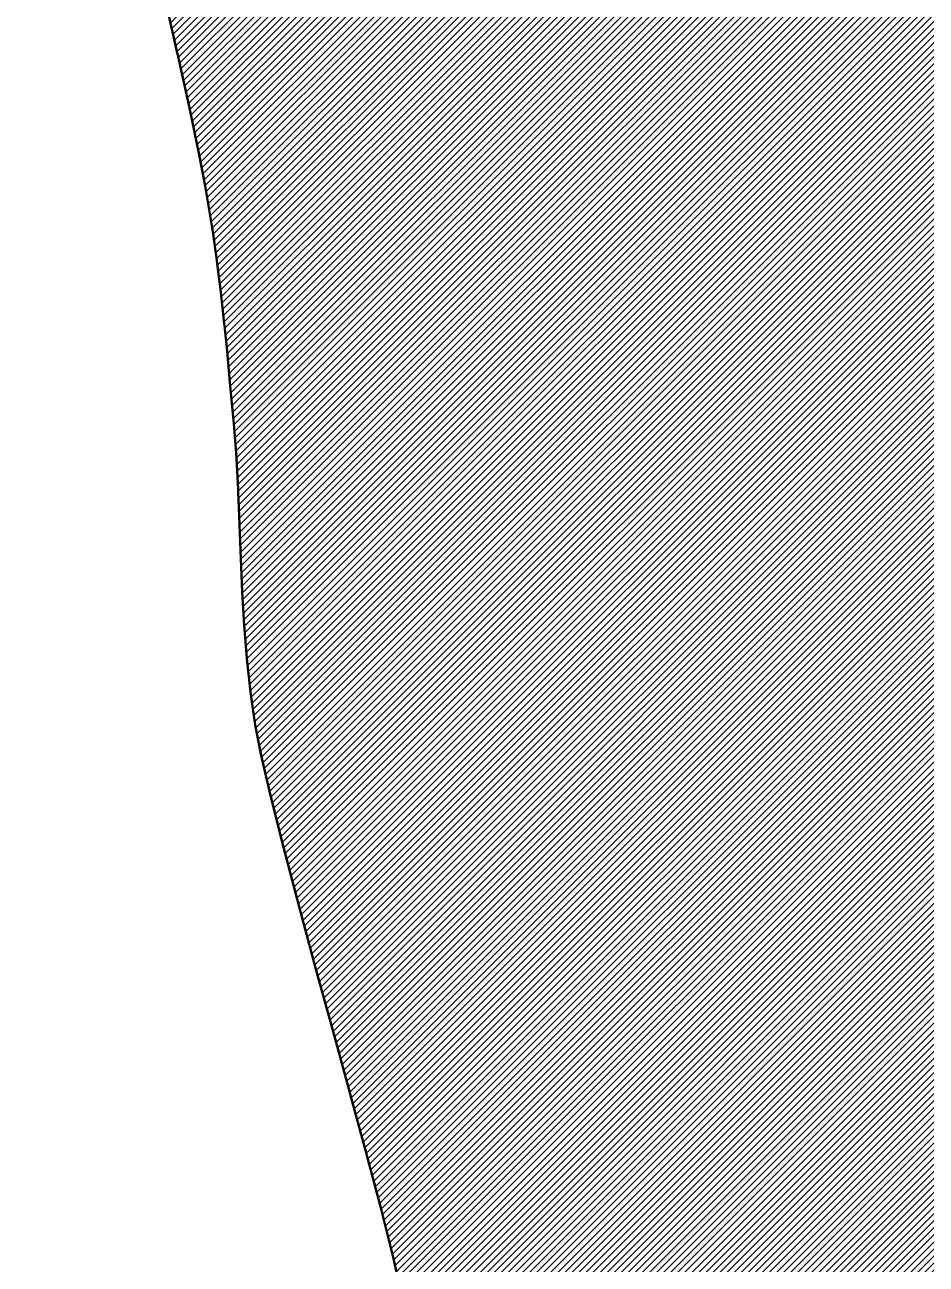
# Model space of a CAD drawing. Header units: metres. Extents: x 729569 to 733474, y 1423763 to 1426173.
# Drawn here: x 731403.46 to 731426.04, y 1424540.76 to 1424571.81 of the extents above; entities that cross this region are included whole.
import ezdxf

# ---------------------------------------------------------------- set-up
doc = ezdxf.new("R2010")
doc.units = ezdxf.units.M
doc.layers.add('PARCEL_BORDER', color=7, linetype='Continuous')
doc.layers.add('PARCEL_L', color=7, linetype='Continuous')

msp = doc.modelspace()

# ---------------------------------------------------------------- hatches: boundary and pattern name
at = {"layer": 'PARCEL_L', "true_color": 0xffffc8}
h = msp.add_hatch(dxfattribs=at)
h.set_pattern_fill('SOLID')
h.paths.add_polyline_path([(731467.742, 1424606.395), (731419.07, 1424523.387), (731411.107, 1424528.056), (731411.269, 1424528.285), (731411.507, 1424528.7), (731411.705, 1424529.135), (731411.86, 1424529.588), (731411.971, 1424530.053), (731412.037, 1424530.527), (731412.11, 1424531.33), (731412.215, 1424532.387), (731412.311, 1424533.295), (731412.393, 1424534.017), (731412.44, 1424534.412), (731412.496, 1424534.741), (731412.571, 1424535.051), (731412.691, 1424535.496), (731412.731, 1424535.652), (731412.85, 1424536.159), (731412.931, 1424536.587), (731413.01, 1424537.129), (731413.061, 1424537.725), (731413.076, 1424538.338), (731413.068, 1424538.762), (731413.025, 1424539.184), (731412.95, 1424539.697), (731412.883, 1424540.062), (731412.696, 1424540.9), (731412.665, 1424541.032), (731412.386, 1424542.138), (731412.37, 1424542.2), (731412.021, 1424543.516), (731412.013, 1424543.546), (731411.613, 1424545.015), (731411.61, 1424545.027), (731411.181, 1424546.59), (731410.744, 1424548.183), (731410.322, 1424549.742), (731409.936, 1424551.205), (731409.61, 1424552.503), (731409.368, 1424553.549), (731409.228, 1424554.27), (731409.11, 1424555.095), (731409.019, 1424555.938), (731408.952, 1424556.774), (731408.904, 1424557.608), (731408.868, 1424558.444), (731408.837, 1424559.281), (731408.837, 1424559.294), (731408.804, 1424560.11), (731408.801, 1424560.176), (731408.76, 1424560.954), (731408.752, 1424561.081), (731408.694, 1424561.821), (731408.687, 1424561.899), (731408.606, 1424562.765), (731408.534, 1424563.537), (731408.532, 1424563.561), (731408.461, 1424564.279), (731408.456, 1424564.333), (731408.38, 1424565.031), (731408.37, 1424565.11), (731408.281, 1424565.825), (731408.268, 1424565.916), (731408.158, 1424566.684), (731408.144, 1424566.772), (731408.005, 1424567.631), (731407.98, 1424567.775), (731407.838, 1424568.511), (731407.82, 1424568.601), (731407.59, 1424569.69), (731407.581, 1424569.729), (731407.281, 1424571.094), (731407.277, 1424571.115), (731406.925, 1424572.682), (731406.922, 1424572.694), (731406.538, 1424574.387), (731406.537, 1424574.394), (731406.138, 1424576.136), (731405.744, 1424577.857), (731405.373, 1424579.472), (731405.046, 1424580.905), (731404.78, 1424582.076), (731404.602, 1424582.881), (731404.548, 1424583.151), (731404.494, 1424583.525), (731404.439, 1424584.023), (731404.396, 1424584.474), (731404.423, 1424584.738), (731404.427, 1424584.811), (731404.43, 1424584.867), (731404.434, 1424584.96), (731404.435, 1424584.979), (731404.444, 1424585.196), (731404.47, 1424585.785), (731404.508, 1424586.682), (731404.556, 1424587.825), (731404.613, 1424589.152), (731404.675, 1424590.598), (731404.74, 1424592.102), (731404.805, 1424593.599), (731404.867, 1424595.028), (731404.925, 1424596.324), (731404.984, 1424597.65), (731405.051, 1424599.154), (731405.124, 1424600.762), (731405.197, 1424602.399), (731405.27, 1424603.99), (731405.337, 1424605.46), (731405.396, 1424606.732), (731405.443, 1424607.73), (731405.451, 1424607.896), (731405.452, 1424608.382), (731405.405, 1424608.866), (731405.312, 1424609.344), (731405.172, 1424609.809), (731404.988, 1424610.26), (731404.761, 1424610.69), (731404.494, 1424611.096), (731404.188, 1424611.474), (731403.847, 1424611.82), (731403.474, 1424612.132), (731403.072, 1424612.406), (731402.646, 1424612.64), (731402.199, 1424612.831), (731401.735, 1424612.978), (731401.26, 1424613.08), (731400.776, 1424613.134), (731400.29, 1424613.141), (731393.173, 1424612.903), (731393.102, 1424612.934), (731392.834, 1424613.022), (731392.617, 1424613.071), (731392.63, 1424613.189), (731392.635, 1424613.481), (731392.612, 1424613.771), (731392.561, 1424614.058), (731392.481, 1424614.339), (731392.376, 1424614.61), (731392.244, 1424614.87), (731392.088, 1424615.116), (731391.908, 1424615.346), (731391.707, 1424615.557), (731391.663, 1424615.599), (731391.437, 1424615.794), (731391.193, 1424615.965), (731390.933, 1424616.112), (731390.66, 1424616.232), (731390.377, 1424616.324), (731390.085, 1424616.387), (731389.789, 1424616.421), (731389.49, 1424616.426), (731389.193, 1424616.401), (731388.9, 1424616.347), (731388.613, 1424616.263), (731388.337, 1424616.152), (731388.072, 1424616.014), (731387.823, 1424615.85), (731387.591, 1424615.662), (731387.379, 1424615.452), (731387.189, 1424615.223), (731387.187, 1424615.22), (731387.135, 1424615.147), (731387.125, 1424615.133), (731387.062, 1424615.04), (731387.056, 1424615.031), (731386.906, 1424614.771), (731386.782, 1424614.498), (731386.687, 1424614.213), (731386.62, 1424613.921), (731386.583, 1424613.623), (731386.576, 1424613.323), (731386.599, 1424613.024), (731386.651, 1424612.729), (731386.664, 1424612.685), (731374.821, 1424612.288), (731385.81, 1424631.03), (731385.813, 1424631.029), (731386.095, 1424630.971), (731386.381, 1424630.94), (731386.668, 1424630.936), (731386.955, 1424630.96), (731387.237, 1424631.012), (731387.514, 1424631.09), (731387.782, 1424631.194), (731388.039, 1424631.323), (731388.282, 1424631.477), (731388.368, 1424631.537), (731388.587, 1424631.707), (731388.755, 1424631.849), (731388.886, 1424631.967), (731389.062, 1424632.135), (731389.3, 1424632.391), (731389.504, 1424632.637), (731389.533, 1424632.671), (731389.979, 1424633.227), (731389.986, 1424633.236), (731390.602, 1424634.008), (731390.606, 1424634.013), (731391.319, 1424634.91), (731391.321, 1424634.913), (731392.058, 1424635.843), (731392.061, 1424635.847), (731392.748, 1424636.717), (731392.752, 1424636.722), (731393.317, 1424637.441), (731393.325, 1424637.451), (731393.696, 1424637.927), (731393.717, 1424637.954), (731394.118, 1424638.481), (731394.134, 1424638.501), (731394.523, 1424639.022), (731394.531, 1424639.033), (731394.884, 1424639.509), (731395.167, 1424639.89), (731395.329, 1424640.106), (731395.442, 1424640.246), (731395.569, 1424640.394), (731395.611, 1424640.445), (731395.759, 1424640.627), (731395.872, 1424640.775), (731396.03, 1424640.994), (731396.191, 1424641.245), (731396.369, 1424641.554), (731396.39, 1424641.591), (731396.787, 1424642.304), (731396.792, 1424642.313), (731397.369, 1424643.358), (731397.371, 1424643.362), (731398.092, 1424644.671), (731398.916, 1424646.17), (731399.157, 1424646.61), (731445.261, 1424619.577), (731444.8, 1424619.52), (731444.794, 1424619.519), (731444.154, 1424619.439), (731443.993, 1424619.414), (731443.345, 1424619.297), (731442.995, 1424619.212), (731442.567, 1424619.08), (731442.253, 1424618.964), (731441.955, 1424618.814), (731441.733, 1424618.687), (731441.506, 1424618.542), (731441.293, 1424618.378), (731441.095, 1424618.195), (731440.915, 1424617.995), (731440.832, 1424617.895), (731440.668, 1424617.676), (731440.524, 1424617.442), (731440.402, 1424617.197), (731440.303, 1424616.942), (731440.284, 1424616.886), (731440.197, 1424616.571), (731440.145, 1424616.249), (731440.128, 1424615.922), (731440.128, 1424615.877), (731440.141, 1424615.609), (731440.178, 1424615.344), (731440.238, 1424615.083), (731440.321, 1424614.828), (731440.364, 1424614.713), (731440.467, 1424614.473), (731440.59, 1424614.243), (731440.732, 1424614.024), (731440.893, 1424613.8), (731441.03, 1424613.623), (731441.18, 1424613.457), (731441.539, 1424613.087), (731441.746, 1424612.893), (731442.358, 1424612.372), (731442.528, 1424612.237), (731443.23, 1424611.722), (731443.419, 1424611.594), (731444.112, 1424611.162), (731444.389, 1424611.009), (731444.871, 1424610.775), (731445.098, 1424610.677), (731445.333, 1424610.597), (731445.619, 1424610.512), (731445.873, 1424610.45), (731446.131, 1424610.409), (731446.391, 1424610.391), (731446.534, 1424610.388), (731446.839, 1424610.395), (731447.142, 1424610.434), (731447.439, 1424610.504), (731447.494, 1424610.519), (731447.755, 1424610.608), (731448.007, 1424610.72), (731448.248, 1424610.854), (731448.302, 1424610.888), (731448.571, 1424611.076), (731448.817, 1424611.291), (731449.038, 1424611.533), (731449.131, 1424611.646), (731449.319, 1424611.902), (731449.479, 1424612.176), (731449.61, 1424612.466), (731449.713, 1424612.732), (731449.809, 1424613.023), (731449.875, 1424613.323), (731449.956, 1424613.809), (731449.993, 1424614.16), (731450.027, 1424614.875), (731450.03, 1424615.061), (731450.022, 1424615.598), (731450.084, 1424615.765), (731450.159, 1424616.048), (731450.205, 1424616.337), (731450.224, 1424616.629), (731450.222, 1424616.668), (731467.742, 1424606.395)])

# ---------------------------------------------------------------- linework, layer by layer
at = {"layer": 'PARCEL_BORDER', "lineweight": 50, "true_color": 0x323232}
msp.add_lwpolyline([(731412.883, 1424540.062), (731412.696, 1424540.9), (731412.665, 1424541.032), (731412.386, 1424542.138), (731412.37, 1424542.2), (731412.021, 1424543.516), (731412.013, 1424543.546), (731411.613, 1424545.015), (731411.61, 1424545.027), (731411.181, 1424546.59), (731410.744, 1424548.183), (731410.322, 1424549.742), (731409.936, 1424551.205), (731409.61, 1424552.503), (731409.368, 1424553.549), (731409.228, 1424554.27), (731409.11, 1424555.095), (731409.019, 1424555.938), (731408.952, 1424556.774), (731408.904, 1424557.608), (731408.868, 1424558.444), (731408.837, 1424559.281), (731408.837, 1424559.294), (731408.804, 1424560.11), (731408.801, 1424560.176), (731408.76, 1424560.954), (731408.752, 1424561.081), (731408.694, 1424561.821), (731408.687, 1424561.899), (731408.606, 1424562.765), (731408.534, 1424563.537), (731408.532, 1424563.561), (731408.461, 1424564.279), (731408.456, 1424564.333), (731408.38, 1424565.031), (731408.37, 1424565.11), (731408.281, 1424565.825), (731408.268, 1424565.916), (731408.158, 1424566.684), (731408.144, 1424566.772), (731408.005, 1424567.631), (731407.98, 1424567.775), (731407.838, 1424568.511), (731407.82, 1424568.601), (731407.59, 1424569.69), (731407.581, 1424569.729), (731407.281, 1424571.094), (731407.277, 1424571.115), (731406.925, 1424572.682)], dxfattribs=at)

doc.saveas('drawing.dxf')
